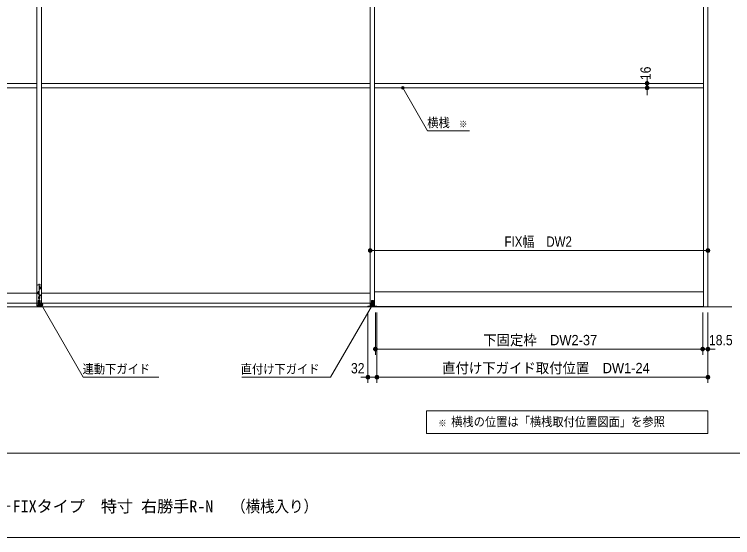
# Model space of a CAD drawing. Units: millimetres, scale not verified. Extents: x -6062 to 6062, y -3045 to 3045.
# Drawn here: x -3350 to -798, y -2770 to -911 of the extents above; entities that cross this region are included whole.
import ezdxf
from ezdxf.enums import TextEntityAlignment as Align

# ---------------------------------------------------------------- set-up
doc = ezdxf.new("R2010")
doc.units = ezdxf.units.MM
doc.header["$LTSCALE"] = 20
for name, color, linetype, lineweight in [('0-0_2寸法-1', 7, 'Continuous', 9), ('0-1_0', 7, 'Continuous', 9), ('0-2_2寸法-3', 7, 'Continuous', 9), ('0-3_3一般', 7, 'Continuous', 9), ('0-4_1図面枠', 7, 'Continuous', 9), ('0-5_2寸法-2', 7, 'Continuous', 9)]:
    doc.layers.add(name, color=color, linetype=linetype, lineweight=lineweight)
doc.styles.add('ＭＳ ゴシック', font='')
doc.styles.add('ＭＳ Ｐゴシック', font='')
doc.styles.get('ＭＳ ゴシック').set_extended_font_data('MS Gothic')
doc.styles.get('ＭＳ Ｐゴシック').set_extended_font_data('MS PGothic')

# ---------------------------------------------------------------- blocks, each defined once
blk = doc.blocks.new('_Dot')
at = {"layer": '0-1_0'}
for p, q in [((-10, 0), (-20, 0)), ((9.78, 2), (-9.78, 2)), ((7.99, 6), (-7.99, 6)), ((9.16, -3.98), (-9.16, -3.98)), ((6, -7.98), (-6, -7.98))]:
    blk.add_line(p, q, dxfattribs=at)
for points in [[(10, 0), (9.92, 1.25), (9.69, 2.49), (9.3, 3.68), (8.76, 4.82), (8.09, 5.88), (7.29, 6.85), (6.37, 7.71), (5.36, 8.44), (4.26, 9.05), (3.09, 9.51), (1.87, 9.82), (0.63, 9.98), (-0.63, 9.98), (-1.87, 9.82), (-3.09, 9.51), (-4.26, 9.05), (-5.36, 8.44), (-6.37, 7.71), (-7.29, 6.85), (-8.09, 5.88), (-8.76, 4.82), (-9.3, 3.68), (-9.69, 2.49), (-9.92, 1.25), (-10, 0), (0, 0)], [(-10, 0), (-9.92, -1.25), (-9.69, -2.49), (-9.3, -3.68), (-8.76, -4.82), (-8.09, -5.88), (-7.29, -6.85), (-6.37, -7.71), (-5.36, -8.44), (-4.26, -9.05), (-3.09, -9.51), (-1.87, -9.82), (-0.63, -9.98), (0.63, -9.98), (1.87, -9.82), (3.09, -9.51), (4.26, -9.05), (5.36, -8.44), (6.37, -7.71), (7.29, -6.85), (8.09, -5.88), (8.76, -4.82), (9.3, -3.68), (9.69, -2.49), (9.92, -1.25), (10, 0), (0, 0)]]:
    blk.add_lwpolyline(points, close=True, dxfattribs=at)
blk = doc.blocks.new('グループ-156')
at = {"layer": '0-3_3一般'}
for p, q in [((-5960, 7840), (-5960, -39000)), ((-5640, 7840), (-5640, -39000)), ((17720, -39000), (17720, 7840)), ((18040, -39000), (18040, 7840)), ((-29640, -38740), (-29640, 7050)), ((-29640, 7050), (-29640, -38740)), ((-29320, -38740), (-29320, 7050)), ((-29320, 7050), (-29320, -38740)), ((-5960, -38740), (-5960, 7050)), ((-5640, -38740), (-5640, 7050)), ((-53000, -23120), (-29640, -23120)), ((-53000, -23440), (-29640, -23440)), ((-29320, -23120), (-5960, -23120)), ((-29320, -23440), (-5960, -23440)), ((-5640, -23120), (17720, -23120)), ((-5640, -23440), (17720, -23440)), ((-29640, -37492.4), (-29640, -38934.4)), ((-29380, -37432.4), (-29580, -37432.4)), ((-29379.5, -37642.4), (-29500.5, -37642.4)), ((-29489.5, -37592.4), (-29390.5, -37592.4)), ((-29489.5, -37692.4), (-29390.5, -37692.4)), ((-29485, -37692.4), (-29485, -37592.4)), ((-29480, -37371.7), (-29480, -38958.4)), ((-29440, -37542.9), (-29440, -37641.9)), ((-29440, -37642.9), (-29440, -37741.9)), ((-29395, -37592.4), (-29395, -37692.4)), ((-29640, -38040), (-53000, -38040)), ((-29459.5, -38002.4), (-29580.5, -38002.4)), ((-29569.5, -37952.4), (-29470.5, -37952.4)), ((-29569.5, -38052.4), (-29470.5, -38052.4)), ((-29565, -38052.4), (-29565, -37952.4)), ((-29520, -37902.9), (-29520, -38001.9)), ((-29520, -38002.9), (-29520, -38101.9)), ((-29480, -38262.9), (-29480, -38361.9)), ((-29475, -37952.4), (-29475, -38052.4)), ((-29466.2, -38182.4), (-29373.8, -38182.4)), ((-29420, -38136.2), (-29420, -38228.6)), ((-5960, -38040), (-29320, -38040)), ((17720, -37940), (-5640, -37940)), ((-53320, -38740), (-29320, -38740)), ((-29640, -38740), (-5640, -38740)), ((-29555, -38802.4), (-29555, -38562.4)), ((-29415, -38552.4), (-29545, -38552.4)), ((-29419.5, -38362.4), (-29540.5, -38362.4)), ((-29529.5, -38312.4), (-29430.5, -38312.4)), ((-29529.5, -38412.4), (-29430.5, -38412.4)), ((-29525, -38412.4), (-29525, -38312.4)), ((-29480, -38362.9), (-29480, -38461.9)), ((-29435, -38312.4), (-29435, -38412.4)), ((-29405, -38562.4), (-29405, -38802.4)), ((-5875, -38800), (-5875, -38560)), ((-5865, -38550), (-5735, -38550)), ((-5800, -39027.8), (-5800, -38520)), ((-5725, -38560), (-5725, -38800)), ((-29640, -38874.4), (-29540, -38874.4)), ((-29555, -38802.4), (-29405, -38802.4)), ((-29410, -38802.4), (-29550, -38802.4)), ((-29544, -38874.4), (-29416, -38874.4)), ((-29540, -38874.4), (-29544, -38874.4)), ((-29416, -38874.4), (-29420, -38874.4)), ((-29420, -38874.4), (-29320, -38874.4)), ((-29410, -38802.4), (-29410, -38874.4)), ((-6120, -38942), (-6120, -39000)), ((-5900, -38942), (-6120, -38942)), ((-6120, -39000), (-5480, -39000)), ((-5962, -39000), (18040, -39000)), ((-5840, -38862), (-5900, -38862)), ((-5900, -38922), (-5900, -38862)), ((-5900, -38922), (-5700, -38922)), ((-5900, -38922), (-5700, -38922)), ((-5725, -38800), (-5875, -38800)), ((-5874, -38800), (-5726, -38800)), ((-5874, -38800), (-5874, -38862)), ((-5726, -38800), (-5726, -38862)), ((-5700, -38922), (-5700, -38862)), ((-5700, -38922), (-5700, -38942)), ((-5590, -38970), (17670, -38970)), ((-5590, -39000), (-5590, -38970)), ((17670, -39000), (-5590, -39000)), ((-5480, -39000), (-5480, -38942)), ((17670, -38970), (17670, -39000))]:
    blk.add_line(p, q, dxfattribs=at)
for points in [[(-29640, -38932.4), (-29320, -38932.4), (-29320, -37492.4)], [(-29550, -38802.4), (-29550, -38874.4), (-29410, -38874.4)], [(-5480, -38942), (-5900, -38942), (-5900, -38922)], [(-5700, -38862), (-5760, -38862), (-5840, -38862)]]:
    blk.add_lwpolyline(points, dxfattribs=at)
blk.add_circle((-29420, -38182.4), 42, dxfattribs=at)
for centre, radius, start, end in [((-29580, -37492.4), 60, 90, 180), ((-29440, -37592.4), 45, 0, 180), ((-29440, -37692.4), 45, 180, 0), ((-29380, -37492.4), 60, 0, 90), ((-29520, -37952.4), 45, 0, 180), ((-29520, -38052.4), 45, 180, 0), ((-29480, -38312.4), 45, 0, 180), ((-29545, -38562.4), 10, 90, 180), ((-29480, -38412.4), 45, 180, 0), ((-29415, -38562.4), 10, 0, 90), ((-5865, -38560), 10, 90, 180), ((-5735, -38560), 10, 0, 90)]:
    blk.add_arc(centre, radius, start, end, dxfattribs=at)
blk = doc.blocks.new('グループ-157')
at = {"layer": '0-3_3一般'}
for p, q in [((18040, 8000), (18040, -39000)), ((19736.5, -39000), (-78863.5, -39000))]:
    blk.add_line(p, q, dxfattribs=at)
blk = doc.blocks.new('グループ-158')
at = {"layer": '0-3_3一般'}
for name in ['グループ-157', 'グループ-156']:
    blk.add_blockref(name, (0, 0), dxfattribs=at)
blk = doc.blocks.new('グループ-169')
at = {"layer": '0-4_1図面枠'}
blk.add_line((-80000, -49400), (80000, -49400), dxfattribs=at)
blk.add_lwpolyline([(-80000, 55400), (80000, 55400), (80000, -55400), (-80000, -55400)], close=True, dxfattribs=at)
blk = doc.blocks.new('図面枠')
at = {"layer": '0-4_1図面枠'}
blk.add_blockref('グループ-169', (0, 0), dxfattribs=at)

msp = doc.modelspace()

# ---------------------------------------------------------------- linework, layer by layer
at = {"layer": '0-0_2寸法-1'}
for p, q in [((-2085.5, -1730), (-2085.3, -1730)), ((-885.5, -1730), (-885.3, -1730)), ((-898.21, -1750), (-2072.79, -1750)), ((-2067, -1970), (-2067, -2120)), ((-2061.5, -1970), (-2061.5, -2220)), ((-904, -1970), (-904, -2120)), ((-916.71, -2100), (-2054.29, -2100)), ((-885.5, -2120), (-885.5, -2220)), ((-898.21, -2200), (-2048.79, -2200))]:
    msp.add_line(p, q, dxfattribs=at)
at = {"layer": '0-2_2寸法-3'}
for p, q in [((-1964.61, -1171.01), (-1974.39, -1171.01)), ((-1969.33, -1167.01), (-1969.67, -1167.01)), ((-1969.33, -1167.01), (-1969.67, -1167.01)), ((-1965.5, -1175.01), (-1973.5, -1175.01)), ((-3253.31, -1938.11), (-3253.69, -1938.11)), ((-3253.31, -1938.11), (-3253.69, -1938.11)), ((-2077.33, -1938.11), (-2077.67, -1938.11)), ((-2077.33, -1938.11), (-2077.67, -1938.11)), ((-3248.6, -1942.11), (-3258.4, -1942.11)), ((-3249.5, -1946.11), (-3257.5, -1946.11)), ((-2072.61, -1942.11), (-2082.39, -1942.11)), ((-2073.5, -1946.11), (-2081.5, -1946.11))]:
    msp.add_line(p, q, dxfattribs=at)
for points in [[(-1732.16, -1324.84), (-1881.26, -1324.84), (-1969.5, -1172)], [(-3253.5, -1943.1), (-3105.18, -2200), (-2835.85, -2200)], [(-2077.5, -1943.1), (-2225.82, -2200), (-2541.83, -2200)]]:
    msp.add_lwpolyline(points, dxfattribs=at)
msp.add_lwpolyline([(-1885.5, -2320), (-885.5, -2320), (-885.5, -2400), (-1885.5, -2400)], close=True, dxfattribs=at)
for centre in [(-1969.5, -1172), (-1969.5, -1172), (-3253.5, -1943.1), (-3253.5, -1943.1), (-2077.5, -1943.1), (-2077.5, -1943.1)]:
    msp.add_circle(centre, 5.01, dxfattribs=at)
at = {"layer": '0-5_2寸法-2'}
for p, q in [((-1101.5, -1143.29), (-1101.5, -1130.58)), ((-1101.5, -1156), (-1101.5, -1172)), ((-1081.5, -1156), (-1081.3, -1156)), ((-1081.5, -1172), (-1081.3, -1172)), ((-1101.5, -1184.71), (-1101.5, -1197.42)), ((-2093.5, -1970), (-2093.5, -2220)), ((-2061.5, -1970), (-2061.5, -2220)), ((-904, -1970), (-904, -2120)), ((-885.5, -1970), (-885.5, -2120)), ((-916.71, -2100), (-929.42, -2100)), ((-885.5, -2100), (-904, -2100)), ((-872.79, -2100), (-860.08, -2100)), ((-2106.21, -2200), (-2118.92, -2200)), ((-2093.5, -2200), (-2061.5, -2200)), ((-2048.79, -2200), (-2036.08, -2200))]:
    msp.add_line(p, q, dxfattribs=at)

# ---------------------------------------------------------------- block references
at = {"layer": '0-0_2寸法-1', "xscale": 0.6356201, "yscale": 0.6356201, "rotation": 180}
for p in [(-2085.5, -1750), (-2067, -2100), (-2061.5, -2200)]:
    msp.add_blockref('_Dot', p, dxfattribs=at)
at = {"layer": '0-0_2寸法-1', "xscale": 0.6356201, "yscale": 0.6356201}
for p in [(-885.5, -1750), (-904, -2100), (-885.5, -2200)]:
    msp.add_blockref('_Dot', p, dxfattribs=at)
at = {"layer": '0-3_3一般', "xscale": 0.05, "yscale": 0.05}
msp.add_blockref('グループ-158', (-1787.5, 0), dxfattribs=at)
at = {"layer": '0-4_1図面枠', "xscale": 0.05, "yscale": 0.05}
msp.add_blockref('図面枠', (-1787.5, 0), dxfattribs=at)
at = {"layer": '0-5_2寸法-2', "xscale": 0.6356201, "yscale": 0.6356201}
for p, rotation in [((-1101.5, -1156), 270), ((-1101.5, -1172), 90), ((-885.5, -2100), 180), ((-2061.5, -2200), 180)]:
    msp.add_blockref('_Dot', p, dxfattribs=dict(at, rotation=rotation))
for p in [(-904, -2100), (-2093.5, -2200)]:
    msp.add_blockref('_Dot', p, dxfattribs=at)

# ---------------------------------------------------------------- texts
at = {"layer": '0-0_2寸法-1', "style": 'ＭＳ Ｐゴシック'}
for s, width, p in [('FIX幅\u3000DW2', 0.85, (-1608, -1747.65)), ('下固定枠\u3000DW2-37', 0.95, (-1683.87, -2097.47)), ('直付け下ガイド取付位置\u3000DW1-24', 0.95, (-1829.88, -2196.79))]:
    msp.add_text(s, height=36.69, dxfattribs=dict(at, width=width)).set_placement(p, align=Align.BOTTOM_LEFT)
at = {"layer": '0-2_2寸法-3', "style": 'ＭＳ ゴシック', "width": 0.9}
for s, height, p in [('横桟', 32.55, (-1882.61, -1321.66)), ('※', 23.31, (-1769.26, -1319.88)), ('連動下ガイド', 32.55, (-3107.28, -2196.66)), ('直付け下ガイド', 32.55, (-2545.28, -2196.83)), ('横桟の位置は「横桟取付位置図面」を参照', 32.55, (-1797.68, -2384.03)), ('※', 23.31, (-1843.52, -2382.25))]:
    msp.add_text(s, height=height, dxfattribs=at).set_placement(p, align=Align.BOTTOM_LEFT)
at = {"layer": '0-4_1図面枠', "style": 'ＭＳ ゴシック'}
msp.add_text('3枚連動引き込み＋FIXタイプ\u3000特寸 右勝手R-N', height=41.84, dxfattribs=at).set_placement((-3840.72, -2692.37), align=Align.BOTTOM_LEFT)
at = {"layer": '0-4_1図面枠', "style": 'ＭＳ ゴシック', "width": 0.9}
msp.add_text('（横桟入り）', height=41.84, dxfattribs=at).set_placement((-2579.18, -2692.37), align=Align.BOTTOM_LEFT)
at = {"layer": '0-5_2寸法-2', "style": 'ＭＳ Ｐゴシック', "width": 0.9}
msp.add_text('16', height=36.66, rotation=90, dxfattribs=at).set_placement((-1077.53, -1144.33), align=Align.BOTTOM_LEFT)
for s, height, p in [('18.5', 36.69, (-881.71, -2097.52)), ('32', 36.66, (-2153.59, -2197.52))]:
    msp.add_text(s, height=height, dxfattribs=at).set_placement(p, align=Align.BOTTOM_LEFT)

doc.saveas('drawing.dxf')
